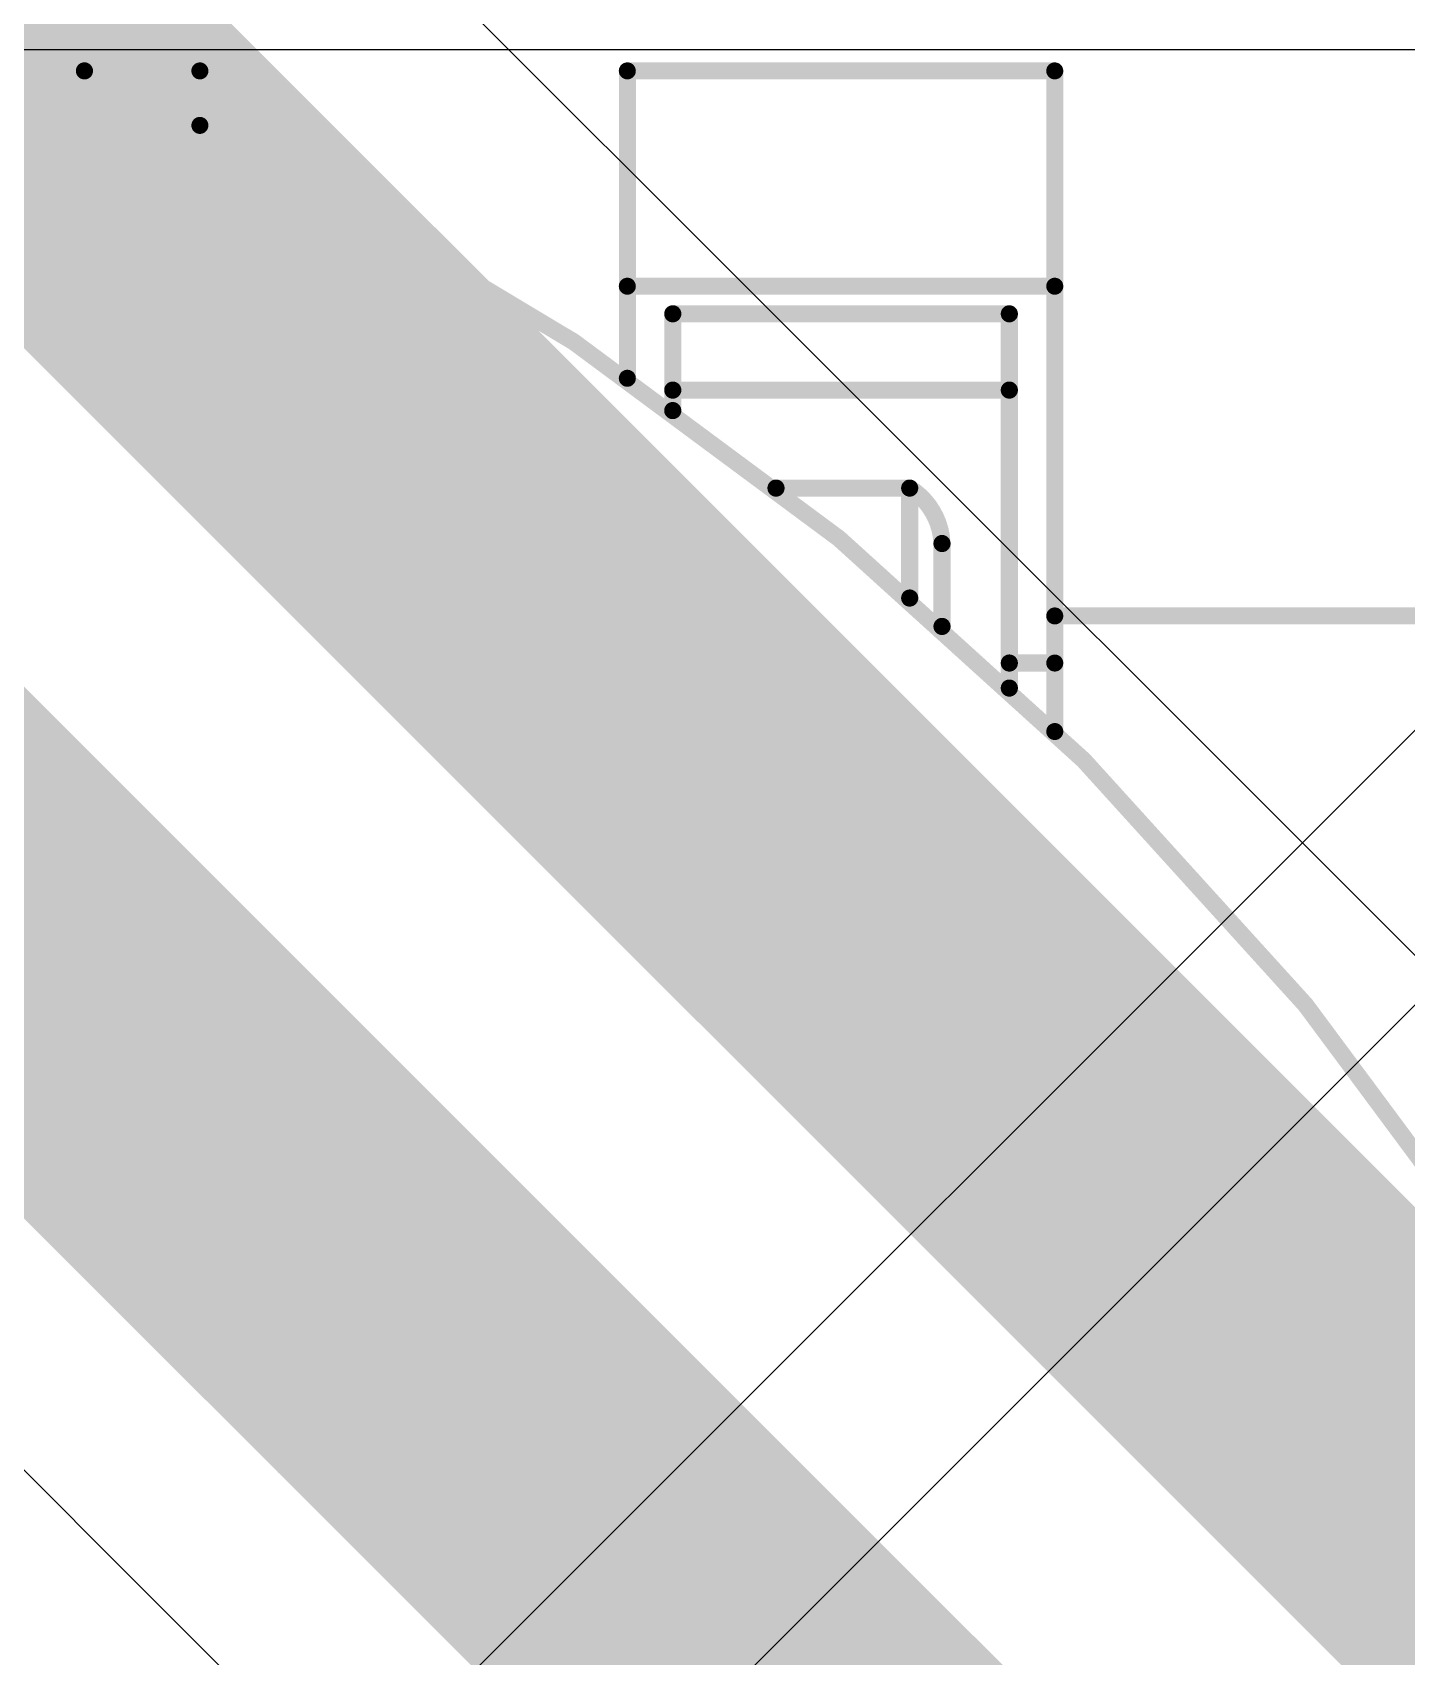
# Model space of a CAD drawing. Header units: inches. Extents: x -6 to 5433, y -4 to 5447.
# Drawn here: x 16.234 to 17.255, y 29.897 to 31.103 of the extents above; entities that cross this region are included whole.
import ezdxf

# ---------------------------------------------------------------- set-up
doc = ezdxf.new("R2010")
doc.units = ezdxf.units.IN
for name, color, linetype in [('Bottom Layer', 5, 'Continuous'), ('Bottom Solder', 6, 'Continuous'), ('Mechanical 4', 56, 'Continuous'), ('Top Layer', 1, 'Continuous')]:
    doc.layers.add(name, color=color, linetype=linetype)

msp = doc.modelspace()

# ---------------------------------------------------------------- linework, layer by layer
at = {"layer": 'Bottom Layer'}
for p, q in [((16.7703, 30.9086), (15.8229, 31.856)), ((14.9015, 31.3617), (16.3233, 29.9399)), ((18.0528, 29.6261), (16.7703, 30.9086)), ((16.7703, 30.9086), (16.7703, 30.9086)), ((16.3233, 29.9399), (16.3233, 29.9399)), ((16.3233, 29.9399), (17.4504, 28.8128))]:
    msp.add_line(p, q, dxfattribs=at)
for points in [[(15.551, 31.7433, 0.2794, 0.2794, 0), (16.5781, 30.7163, 0.2794, 0.2794, 0)], [(15.0938, 31.554, 0.2794, 0.2794, 0), (16.5156, 30.1322, 0.2794, 0.2794, 0)], [(16.5781, 30.7163, 0.2794, 0.2794, 0), (17.966, 29.3283, 0.2794, 0.2794, 0)], [(16.5156, 30.1322, 0.2794, 0.2794, 0), (17.6427, 29.005, 0.2794, 0.2794, 0)]]:
    msp.add_lwpolyline(points, format="xyseb", dxfattribs=at)
for points in [[(16.5082, 30.7163, 0.1397, 0.1397, 1), (16.6479, 30.7163, 0.1397, 0.1397, 1)], [(16.5082, 30.7163, 0.1397, 0.1397, 1), (16.6479, 30.7163, 0.1397, 0.1397, 1)], [(16.4457, 30.1322, 0.1397, 0.1397, 1), (16.5854, 30.1322, 0.1397, 0.1397, 1)], [(16.4457, 30.1322, 0.1397, 0.1397, 1), (16.5854, 30.1322, 0.1397, 0.1397, 1)]]:
    msp.add_lwpolyline(points, format="xyseb", close=True, dxfattribs=at)
at = {"layer": 'Bottom Solder'}
for p in [(10.6354, 23.7532), (10.9821, 24.3044)]:
    msp.add_line(p, (5432.8521, 5447.4931), dxfattribs=at)
at = {"layer": 'Mechanical 4'}
for points in [[(17.7474, 28.7949, 0.0127, 0.0127, 1), (12.7474, 28.7949, 0.0127, 0.0127, 1)], [(16.2697, 31.0749, 0.00635, 0.00635, 1), (16.2761, 31.0749, 0.00635, 0.00635, 1)], [(16.3555, 31.0749, 0.00635, 0.00635, 1), (16.3618, 31.0749, 0.00635, 0.00635, 1)], [(16.3555, 31.0749, 0.00635, 0.00635, 1), (16.3618, 31.0749, 0.00635, 0.00635, 1)], [(16.673, 31.0749, 0.00635, 0.00635, 1), (16.6793, 31.0749, 0.00635, 0.00635, 1)], [(16.673, 31.0749, 0.00635, 0.00635, 1), (16.6793, 31.0749, 0.00635, 0.00635, 1)], [(16.9905, 31.0749, 0.00635, 0.00635, 1), (16.9968, 31.0749, 0.00635, 0.00635, 1)], [(16.9905, 31.0749, 0.00635, 0.00635, 1), (16.9968, 31.0749, 0.00635, 0.00635, 1)], [(16.3555, 31.0344, 0.00635, 0.00635, 1), (16.3618, 31.0344, 0.00635, 0.00635, 1)], [(16.673, 30.9149, 0.00635, 0.00635, 1), (16.6793, 30.9149, 0.00635, 0.00635, 1)], [(16.9905, 30.9149, 0.00635, 0.00635, 1), (16.9968, 30.9149, 0.00635, 0.00635, 1)], [(16.7067, 30.8944, 0.00635, 0.00635, 1), (16.7131, 30.8944, 0.00635, 0.00635, 1)], [(16.7067, 30.8944, 0.00635, 0.00635, 1), (16.7131, 30.8944, 0.00635, 0.00635, 1)], [(16.9567, 30.8944, 0.00635, 0.00635, 1), (16.9631, 30.8944, 0.00635, 0.00635, 1)], [(16.9567, 30.8944, 0.00635, 0.00635, 1), (16.9631, 30.8944, 0.00635, 0.00635, 1)], [(16.673, 30.8465, 0.00635, 0.00635, 1), (16.6793, 30.8465, 0.00635, 0.00635, 1)], [(16.7067, 30.8377, 0.00635, 0.00635, 1), (16.7131, 30.8377, 0.00635, 0.00635, 1)], [(16.9567, 30.8377, 0.00635, 0.00635, 1), (16.9631, 30.8377, 0.00635, 0.00635, 1)], [(16.7067, 30.8225, 0.00635, 0.00635, 1), (16.7131, 30.8225, 0.00635, 0.00635, 1)], [(16.7834, 30.7649, 0.00635, 0.00635, 1), (16.7898, 30.7649, 0.00635, 0.00635, 1)], [(16.8827, 30.7649, 0.00635, 0.00635, 1), (16.8891, 30.7649, 0.00635, 0.00635, 1)], [(16.8827, 30.7649, 0.00635, 0.00635, 1), (16.8891, 30.7649, 0.00635, 0.00635, 1)], [(16.8827, 30.7649, 0.00635, 0.00635, 1), (16.8891, 30.7649, 0.00635, 0.00635, 1)], [(16.9067, 30.7237, 0.00635, 0.00635, 1), (16.9131, 30.7237, 0.00635, 0.00635, 1)], [(16.9067, 30.7237, 0.00635, 0.00635, 1), (16.9131, 30.7237, 0.00635, 0.00635, 1)], [(16.8827, 30.6832, 0.00635, 0.00635, 1), (16.8891, 30.6832, 0.00635, 0.00635, 1)], [(16.9905, 30.6699, 0.00635, 0.00635, 1), (16.9968, 30.6699, 0.00635, 0.00635, 1)], [(16.9905, 30.6699, 0.00635, 0.00635, 1), (16.9968, 30.6699, 0.00635, 0.00635, 1)], [(16.9905, 30.6699, 0.00635, 0.00635, 1), (16.9968, 30.6699, 0.00635, 0.00635, 1)], [(16.9067, 30.6621, 0.00635, 0.00635, 1), (16.9131, 30.6621, 0.00635, 0.00635, 1)], [(16.9567, 30.6349, 0.00635, 0.00635, 1), (16.9631, 30.6349, 0.00635, 0.00635, 1)], [(16.9905, 30.6349, 0.00635, 0.00635, 1), (16.9968, 30.6349, 0.00635, 0.00635, 1)], [(16.9567, 30.6163, 0.00635, 0.00635, 1), (16.9631, 30.6163, 0.00635, 0.00635, 1)], [(16.9905, 30.584, 0.00635, 0.00635, 1), (16.9968, 30.584, 0.00635, 0.00635, 1)]]:
    msp.add_lwpolyline(points, format="xyseb", close=True, dxfattribs=at)
for points in [[(16.2729, 31.0749, 0.0127, 0.0127, 0), (16.3587, 31.0749, 0.0127, 0.0127, 0)], [(16.3587, 31.0344, 0.0127, 0.0127, 0), (16.3587, 31.0749, 0.0127, 0.0127, 0)], [(16.6762, 31.0749, 0.0127, 0.0127, 0), (16.9937, 31.0749, 0.0127, 0.0127, 0)], [(16.6762, 30.8465, 0.0127, 0.0127, 0), (16.6762, 31.0749, 0.0127, 0.0127, 0)], [(16.9937, 30.6699, 0.0127, 0.0127, 0), (16.9937, 31.0749, 0.0127, 0.0127, 0)], [(16.6762, 30.9149, 0.0127, 0.0127, 0), (16.9937, 30.9149, 0.0127, 0.0127, 0)], [(16.7099, 30.8944, 0.0127, 0.0127, 0), (16.9599, 30.8944, 0.0127, 0.0127, 0)], [(16.7099, 30.8225, 0.0127, 0.0127, 0), (16.7099, 30.8944, 0.0127, 0.0127, 0)], [(16.9599, 30.6163, 0.0127, 0.0127, 0), (16.9599, 30.8944, 0.0127, 0.0127, 0)], [(16.7099, 30.8377, 0.0127, 0.0127, 0), (16.9599, 30.8377, 0.0127, 0.0127, 0)], [(16.7866, 30.7649, 0.0127, 0.0127, 0), (16.8859, 30.7649, 0.0127, 0.0127, 0)], [(16.8859, 30.6832, 0.0127, 0.0127, 0), (16.8859, 30.7649, 0.0127, 0.0127, 0)], [(16.8859, 30.7649, 0.0127, 0.0127, -0.247377), (16.9099, 30.7237, 0.0127, 0.0127, 0)], [(16.9099, 30.6621, 0.0127, 0.0127, 0), (16.9099, 30.7237, 0.0127, 0.0127, 0)], [(16.9937, 30.6699, 0.0127, 0.0127, 0), (17.3112, 30.6699, 0.0127, 0.0127, 0)], [(16.9937, 30.584, 0.0127, 0.0127, 0), (16.9937, 30.6699, 0.0127, 0.0127, 0)], [(16.9599, 30.6349, 0.0127, 0.0127, 0), (16.9937, 30.6349, 0.0127, 0.0127, 0)]]:
    msp.add_lwpolyline(points, format="xyseb", dxfattribs=at)
at = {"layer": 'Top Layer'}
msp.add_line((15.3325, 31.0907), (18.3401, 31.0907), dxfattribs=at)

doc.saveas('drawing.dxf')
